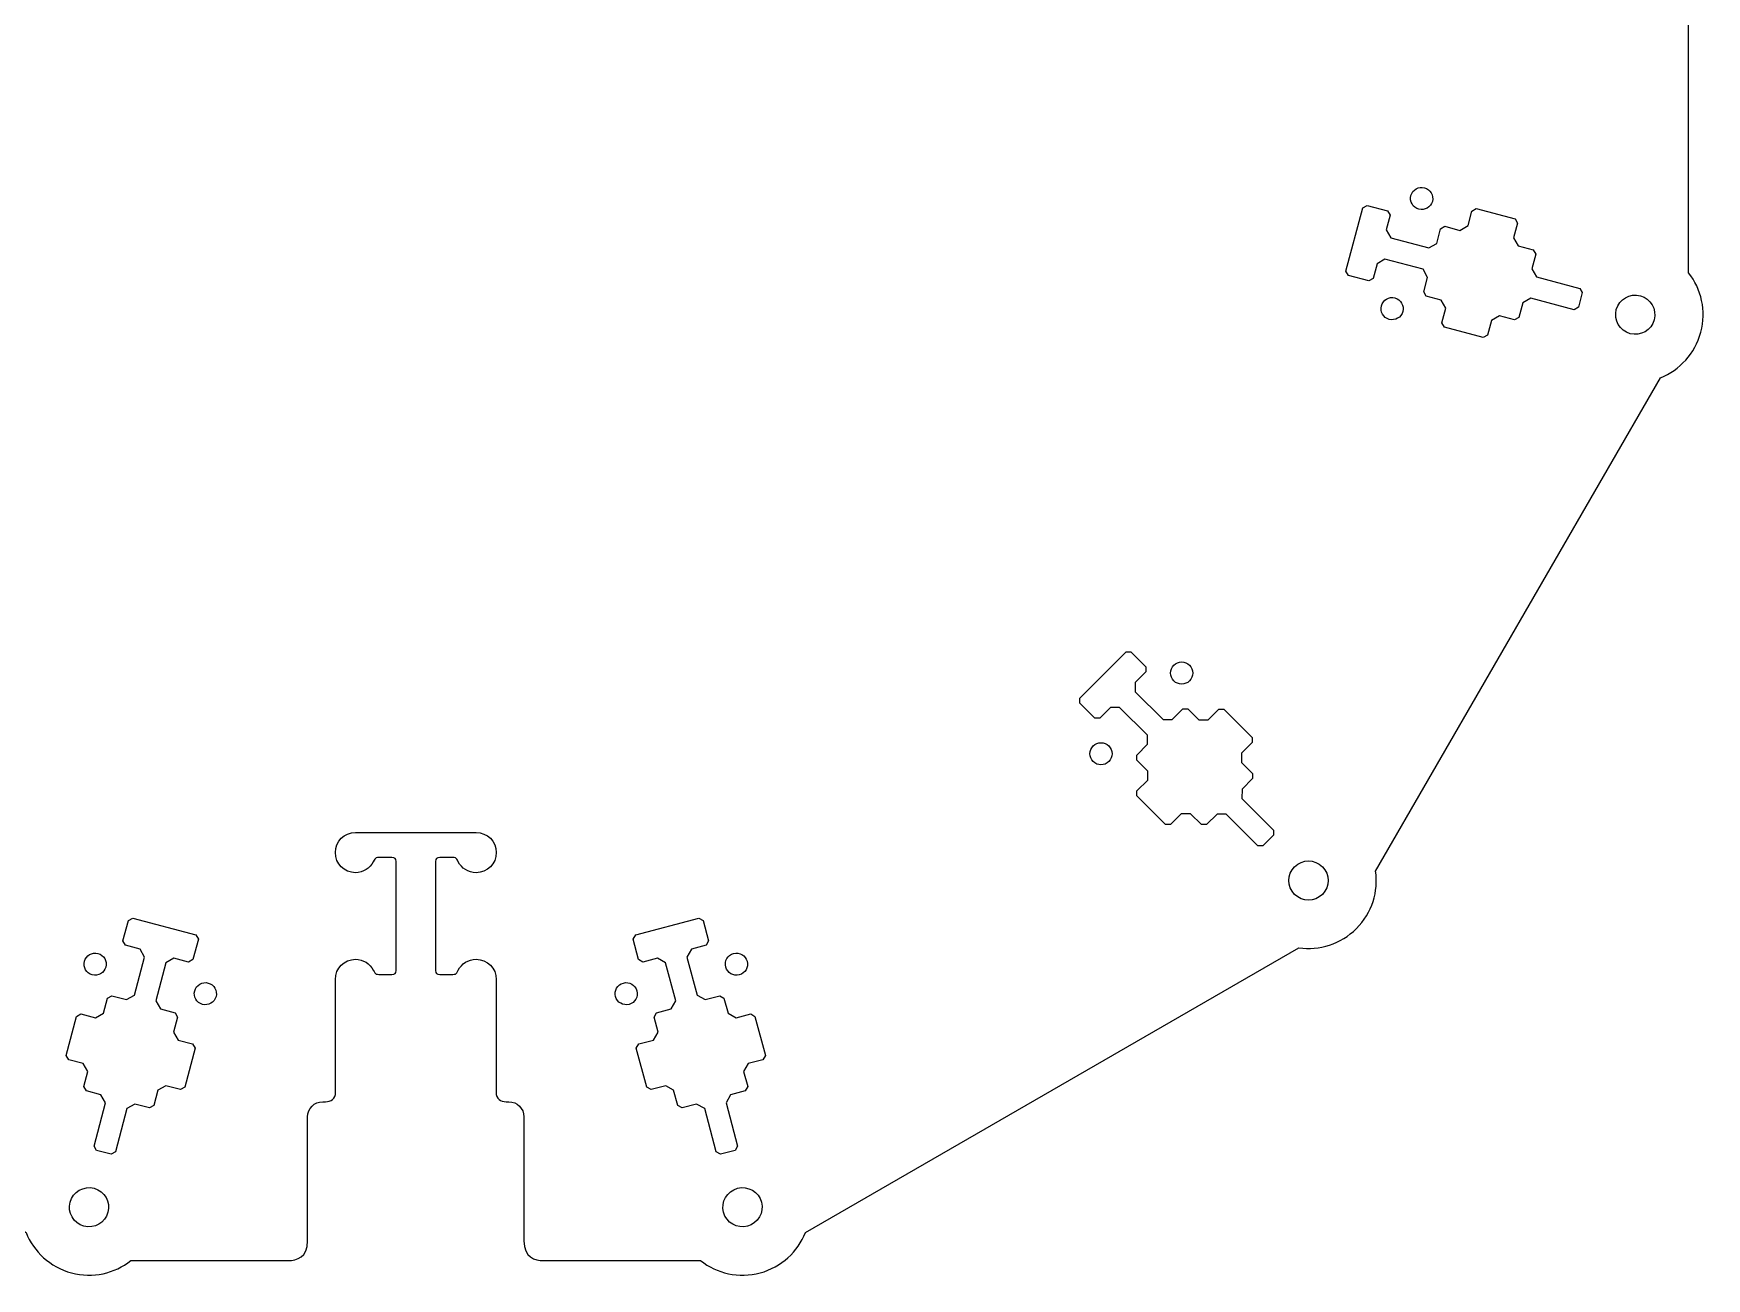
# Model space of a CAD drawing. Header units: inches. Extents: x -23.3 to 23.3, y -10.1 to 10.1.
# Drawn here: x -10.78 to 2.32, y -10.1 to -0.36 of the extents above; entities that cross this region are included whole.
import ezdxf

# ---------------------------------------------------------------- set-up
doc = ezdxf.new("R2010")
doc.units = ezdxf.units.IN
doc.header["$MEASUREMENT"] = 0
doc.layers.add('Layer 1', color=7, linetype='Continuous')

msp = doc.modelspace()

# ---------------------------------------------------------------- linework, layer by layer
at = {"layer": 'Layer 1', "color": 250}
for points, knots in [([(-5.558, -9.963), (-5.558, -9.963), (-6.787, -9.963), (-6.787, -9.963), (-6.787, -9.963), (-6.857, -9.962), (-6.94, -9.939), (-6.941, -9.809), (-6.941, -9.809), (-6.941, -9.809), (-6.941, -8.837), (-6.941, -8.837), (-6.941, -8.837), (-6.941, -8.772), (-6.994, -8.719), (-7.059, -8.719), (-7.059, -8.719), (-7.059, -8.719), (-7.081, -8.719), (-7.081, -8.719), (-7.081, -8.719), (-7.122, -8.719), (-7.159, -8.698), (-7.159, -8.645), (-7.159, -8.645), (-7.159, -8.645), (-7.157, -7.762), (-7.157, -7.762), (-7.157, -7.762), (-7.157, -7.675), (-7.228, -7.604), (-7.315, -7.604), (-7.315, -7.604), (-7.376, -7.604), (-7.429, -7.639), (-7.455, -7.689), (-7.455, -7.689), (-7.473, -7.725), (-7.472, -7.723), (-7.532, -7.723), (-7.532, -7.723), (-7.532, -7.723), (-7.6, -7.723), (-7.6, -7.723), (-7.6, -7.723), (-7.623, -7.723), (-7.632, -7.715), (-7.632, -7.692), (-7.632, -7.692), (-7.632, -7.692), (-7.632, -7.398), (-7.632, -7.398), (-7.632, -7.398), (-7.632, -7.398), (-7.632, -6.838), (-7.632, -6.838), (-7.632, -6.838), (-7.632, -6.815), (-7.623, -6.807), (-7.6, -6.807), (-7.6, -6.807), (-7.6, -6.807), (-7.532, -6.807), (-7.532, -6.807), (-7.532, -6.807), (-7.472, -6.807), (-7.473, -6.805), (-7.455, -6.841), (-7.455, -6.841), (-7.429, -6.891), (-7.376, -6.926), (-7.315, -6.926), (-7.315, -6.926), (-7.228, -6.926), (-7.157, -6.855), (-7.157, -6.768), (-7.157, -6.768), (-7.157, -6.681), (-7.228, -6.611), (-7.315, -6.611), (-7.315, -6.611), (-7.315, -6.611), (-7.787, -6.611), (-7.787, -6.611), (-7.787, -6.611), (-7.787, -6.611), (-8.26, -6.611), (-8.26, -6.611), (-8.26, -6.611), (-8.347, -6.611), (-8.417, -6.681), (-8.417, -6.768), (-8.417, -6.768), (-8.417, -6.855), (-8.347, -6.926), (-8.26, -6.926), (-8.26, -6.926), (-8.199, -6.926), (-8.146, -6.891), (-8.12, -6.841), (-8.12, -6.841), (-8.101, -6.805), (-8.102, -6.807), (-8.043, -6.807), (-8.043, -6.807), (-8.043, -6.807), (-7.975, -6.807), (-7.975, -6.807), (-7.975, -6.807), (-7.952, -6.807), (-7.942, -6.815), (-7.942, -6.838), (-7.942, -6.838), (-7.942, -6.838), (-7.942, -7.398), (-7.942, -7.398), (-7.942, -7.398), (-7.942, -7.398), (-7.942, -7.692), (-7.942, -7.692), (-7.942, -7.692), (-7.942, -7.715), (-7.952, -7.723), (-7.975, -7.723), (-7.975, -7.723), (-7.975, -7.723), (-8.043, -7.723), (-8.043, -7.723), (-8.043, -7.723), (-8.102, -7.723), (-8.101, -7.725), (-8.12, -7.689), (-8.12, -7.689), (-8.146, -7.639), (-8.199, -7.604), (-8.26, -7.604), (-8.26, -7.604), (-8.347, -7.604), (-8.417, -7.675), (-8.417, -7.762), (-8.417, -7.762), (-8.417, -7.762), (-8.415, -8.645), (-8.415, -8.645), (-8.415, -8.645), (-8.415, -8.698), (-8.453, -8.719), (-8.494, -8.719), (-8.494, -8.719), (-8.494, -8.719), (-8.516, -8.719), (-8.516, -8.719), (-8.516, -8.719), (-8.581, -8.719), (-8.634, -8.772), (-8.634, -8.837), (-8.634, -8.837), (-8.634, -8.837), (-8.634, -9.809), (-8.634, -9.809), (-8.634, -9.809), (-8.635, -9.938), (-8.718, -9.962), (-8.788, -9.963), (-8.788, -9.963), (-8.788, -9.963), (-10.017, -9.963), (-10.017, -9.963), (-10.017, -9.963), (-10.144, -10.063), (-10.315, -10.104), (-10.483, -10.059), (-10.483, -10.059), (-10.65, -10.014), (-10.778, -9.893), (-10.838, -9.743), (-10.838, -9.743), (-10.838, -9.743), (-14.7, -7.514), (-14.7, -7.514), (-14.7, -7.514), (-14.86, -7.536), (-15.028, -7.486), (-15.151, -7.363), (-15.151, -7.363), (-15.274, -7.241), (-15.324, -7.072), (-15.301, -6.913), (-15.301, -6.913), (-15.301, -6.913), (-17.531, -3.051), (-17.531, -3.051), (-17.531, -3.051), (-17.68, -2.99), (-17.801, -2.863), (-17.846, -2.695), (-17.846, -2.695), (-17.891, -2.527), (-17.85, -2.357), (-17.751, -2.23), (-17.751, -2.23), (-17.751, -2.23), (-17.751, 2.23), (-17.751, 2.23), (-17.751, 2.23), (-17.85, 2.357), (-17.891, 2.527), (-17.846, 2.695), (-17.846, 2.695), (-17.801, 2.863), (-17.68, 2.99), (-17.531, 3.051), (-17.531, 3.051), (-17.531, 3.051), (-15.301, 6.913), (-15.301, 6.913), (-15.301, 6.913), (-15.324, 7.072), (-15.274, 7.241), (-15.151, 7.363), (-15.151, 7.363), (-15.028, 7.486), (-14.86, 7.536), (-14.7, 7.514), (-14.7, 7.514), (-14.7, 7.514), (-10.838, 9.743), (-10.838, 9.743), (-10.838, 9.743), (-10.778, 9.893), (-10.65, 10.014), (-10.483, 10.059), (-10.483, 10.059), (-10.315, 10.104), (-10.144, 10.063), (-10.017, 9.963), (-10.017, 9.963), (-10.017, 9.963), (-5.558, 9.963), (-5.558, 9.963), (-5.558, 9.963), (-5.431, 10.063), (-5.26, 10.104), (-5.092, 10.059), (-5.092, 10.059), (-4.924, 10.014), (-4.797, 9.893), (-4.737, 9.744), (-4.737, 9.744), (-4.737, 9.744), (-0.875, 7.514), (-0.875, 7.514), (-0.875, 7.514), (-0.715, 7.536), (-0.547, 7.486), (-0.424, 7.363), (-0.424, 7.363), (-0.301, 7.241), (-0.251, 7.073), (-0.274, 6.913), (-0.274, 6.913), (-0.274, 6.913), (1.956, 3.051), (1.956, 3.051), (1.956, 3.051), (2.106, 2.99), (2.226, 2.863), (2.271, 2.695), (2.271, 2.695), (2.316, 2.527), (2.276, 2.357), (2.176, 2.23), (2.176, 2.23), (2.176, 2.23), (2.176, -2.23), (2.176, -2.23), (2.176, -2.23), (2.276, -2.357), (2.316, -2.527), (2.271, -2.695), (2.271, -2.695), (2.226, -2.863), (2.106, -2.99), (1.956, -3.051), (1.956, -3.051), (1.956, -3.051), (-0.274, -6.913), (-0.274, -6.913), (-0.274, -6.913), (-0.251, -7.072), (-0.301, -7.24), (-0.424, -7.363), (-0.424, -7.363), (-0.547, -7.486), (-0.715, -7.536), (-0.875, -7.514), (-0.875, -7.514), (-0.875, -7.514), (-4.737, -9.743), (-4.737, -9.743), (-4.737, -9.743), (-4.797, -9.893), (-4.924, -10.014), (-5.092, -10.059), (-5.092, -10.059), (-5.26, -10.104), (-5.431, -10.063), (-5.558, -9.963)], [0, 0, 0, 0, 0.012821, 0.012821, 0.012821, 0.012821, 0.025641, 0.025641, 0.025641, 0.025641, 0.038462, 0.038462, 0.038462, 0.038462, 0.051282, 0.051282, 0.051282, 0.051282, 0.064103, 0.064103, 0.064103, 0.064103, 0.076923, 0.076923, 0.076923, 0.076923, 0.089744, 0.089744, 0.089744, 0.089744, 0.102564, 0.102564, 0.102564, 0.102564, 0.115385, 0.115385, 0.115385, 0.115385, 0.128205, 0.128205, 0.128205, 0.128205, 0.141026, 0.141026, 0.141026, 0.141026, 0.153846, 0.153846, 0.153846, 0.153846, 0.166667, 0.166667, 0.166667, 0.166667, 0.179487, 0.179487, 0.179487, 0.179487, 0.192308, 0.192308, 0.192308, 0.192308, 0.205128, 0.205128, 0.205128, 0.205128, 0.217949, 0.217949, 0.217949, 0.217949, 0.230769, 0.230769, 0.230769, 0.230769, 0.24359, 0.24359, 0.24359, 0.24359, 0.25641, 0.25641, 0.25641, 0.25641, 0.269231, 0.269231, 0.269231, 0.269231, 0.282051, 0.282051, 0.282051, 0.282051, 0.294872, 0.294872, 0.294872, 0.294872, 0.307692, 0.307692, 0.307692, 0.307692, 0.320513, 0.320513, 0.320513, 0.320513, 0.333333, 0.333333, 0.333333, 0.333333, 0.346154, 0.346154, 0.346154, 0.346154, 0.358974, 0.358974, 0.358974, 0.358974, 0.371795, 0.371795, 0.371795, 0.371795, 0.384615, 0.384615, 0.384615, 0.384615, 0.397436, 0.397436, 0.397436, 0.397436, 0.410256, 0.410256, 0.410256, 0.410256, 0.423077, 0.423077, 0.423077, 0.423077, 0.435897, 0.435897, 0.435897, 0.435897, 0.448718, 0.448718, 0.448718, 0.448718, 0.461538, 0.461538, 0.461538, 0.461538, 0.474359, 0.474359, 0.474359, 0.474359, 0.487179, 0.487179, 0.487179, 0.487179, 0.5, 0.5, 0.5, 0.5, 0.512821, 0.512821, 0.512821, 0.512821, 0.525641, 0.525641, 0.525641, 0.525641, 0.538462, 0.538462, 0.538462, 0.538462, 0.551282, 0.551282, 0.551282, 0.551282, 0.564103, 0.564103, 0.564103, 0.564103, 0.576923, 0.576923, 0.576923, 0.576923, 0.589744, 0.589744, 0.589744, 0.589744, 0.602564, 0.602564, 0.602564, 0.602564, 0.615385, 0.615385, 0.615385, 0.615385, 0.628205, 0.628205, 0.628205, 0.628205, 0.641026, 0.641026, 0.641026, 0.641026, 0.653846, 0.653846, 0.653846, 0.653846, 0.666667, 0.666667, 0.666667, 0.666667, 0.679487, 0.679487, 0.679487, 0.679487, 0.692308, 0.692308, 0.692308, 0.692308, 0.705128, 0.705128, 0.705128, 0.705128, 0.717949, 0.717949, 0.717949, 0.717949, 0.730769, 0.730769, 0.730769, 0.730769, 0.74359, 0.74359, 0.74359, 0.74359, 0.75641, 0.75641, 0.75641, 0.75641, 0.769231, 0.769231, 0.769231, 0.769231, 0.782051, 0.782051, 0.782051, 0.782051, 0.794872, 0.794872, 0.794872, 0.794872, 0.807692, 0.807692, 0.807692, 0.807692, 0.820513, 0.820513, 0.820513, 0.820513, 0.833333, 0.833333, 0.833333, 0.833333, 0.846154, 0.846154, 0.846154, 0.846154, 0.858974, 0.858974, 0.858974, 0.858974, 0.871795, 0.871795, 0.871795, 0.871795, 0.884615, 0.884615, 0.884615, 0.884615, 0.897436, 0.897436, 0.897436, 0.897436, 0.910256, 0.910256, 0.910256, 0.910256, 0.923077, 0.923077, 0.923077, 0.923077, 0.935897, 0.935897, 0.935897, 0.935897, 0.948718, 0.948718, 0.948718, 0.948718, 0.961538, 0.961538, 0.961538, 0.961538, 0.974359, 0.974359, 0.974359, 0.974359, 1, 1, 1, 1]), ([(0.002, -1.625), (-0.01, -1.671), (0.017, -1.719), (0.064, -1.731), (0.064, -1.731), (0.11, -1.743), (0.157, -1.716), (0.17, -1.67), (0.17, -1.67), (0.182, -1.623), (0.155, -1.576), (0.108, -1.564), (0.108, -1.564), (0.062, -1.551), (0.015, -1.579), (0.002, -1.625)], [0, 0, 0, 0, 0.2, 0.2, 0.2, 0.2, 0.4, 0.4, 0.4, 0.4, 0.6, 0.6, 0.6, 0.6, 1, 1, 1, 1]), ([(-0.506, -2.216), (-0.506, -2.216), (-0.487, -2.25), (-0.487, -2.25), (-0.487, -2.25), (-0.487, -2.25), (-0.327, -2.292), (-0.327, -2.292), (-0.327, -2.292), (-0.327, -2.292), (-0.294, -2.273), (-0.294, -2.273), (-0.294, -2.273), (-0.294, -2.273), (-0.263, -2.159), (-0.263, -2.159), (-0.263, -2.159), (-0.263, -2.159), (-0.201, -2.123), (-0.201, -2.123), (-0.201, -2.123), (-0.201, -2.123), (0.097, -2.202), (0.097, -2.202), (0.097, -2.202), (0.097, -2.202), (0.133, -2.265), (0.133, -2.265), (0.133, -2.265), (0.133, -2.265), (0.102, -2.379), (0.102, -2.379), (0.102, -2.379), (0.102, -2.379), (0.121, -2.413), (0.121, -2.413), (0.121, -2.413), (0.121, -2.413), (0.24, -2.444), (0.24, -2.444), (0.24, -2.444), (0.24, -2.444), (0.276, -2.507), (0.276, -2.507), (0.276, -2.507), (0.276, -2.507), (0.245, -2.621), (0.245, -2.621), (0.245, -2.621), (0.245, -2.621), (0.264, -2.655), (0.264, -2.655), (0.264, -2.655), (0.264, -2.655), (0.569, -2.736), (0.569, -2.736), (0.569, -2.736), (0.569, -2.736), (0.602, -2.717), (0.602, -2.717), (0.602, -2.717), (0.602, -2.717), (0.633, -2.603), (0.633, -2.603), (0.633, -2.603), (0.633, -2.603), (0.695, -2.566), (0.695, -2.566), (0.695, -2.566), (0.695, -2.566), (0.814, -2.598), (0.814, -2.598), (0.814, -2.598), (0.814, -2.598), (0.847, -2.579), (0.847, -2.579), (0.847, -2.579), (0.847, -2.579), (0.878, -2.464), (0.878, -2.464), (0.878, -2.464), (0.878, -2.464), (0.94, -2.428), (0.94, -2.428), (0.94, -2.428), (0.94, -2.428), (1.279, -2.519), (1.279, -2.519), (1.279, -2.519), (1.279, -2.519), (1.313, -2.499), (1.313, -2.499), (1.313, -2.499), (1.313, -2.499), (1.343, -2.385), (1.343, -2.385), (1.343, -2.385), (1.343, -2.385), (1.324, -2.352), (1.324, -2.352), (1.324, -2.352), (1.324, -2.352), (0.985, -2.261), (0.985, -2.261), (0.985, -2.261), (0.985, -2.261), (0.949, -2.198), (0.949, -2.198), (0.949, -2.198), (0.949, -2.198), (0.98, -2.084), (0.98, -2.084), (0.98, -2.084), (0.98, -2.084), (0.96, -2.05), (0.96, -2.05), (0.96, -2.05), (0.96, -2.05), (0.842, -2.019), (0.842, -2.019), (0.842, -2.019), (0.842, -2.019), (0.806, -1.956), (0.806, -1.956), (0.806, -1.956), (0.806, -1.956), (0.837, -1.842), (0.837, -1.842), (0.837, -1.842), (0.837, -1.842), (0.817, -1.808), (0.817, -1.808), (0.817, -1.808), (0.817, -1.808), (0.513, -1.727), (0.513, -1.727), (0.513, -1.727), (0.513, -1.727), (0.479, -1.746), (0.479, -1.746), (0.479, -1.746), (0.479, -1.746), (0.449, -1.86), (0.449, -1.86), (0.449, -1.86), (0.449, -1.86), (0.386, -1.897), (0.386, -1.897), (0.386, -1.897), (0.386, -1.897), (0.268, -1.865), (0.268, -1.865), (0.268, -1.865), (0.268, -1.865), (0.234, -1.884), (0.234, -1.884), (0.234, -1.884), (0.234, -1.884), (0.204, -1.999), (0.204, -1.999), (0.204, -1.999), (0.204, -1.999), (0.142, -2.035), (0.142, -2.035), (0.142, -2.035), (0.142, -2.035), (-0.156, -1.955), (-0.156, -1.955), (-0.156, -1.955), (-0.156, -1.955), (-0.192, -1.893), (-0.192, -1.893), (-0.192, -1.893), (-0.192, -1.893), (-0.161, -1.779), (-0.161, -1.779), (-0.161, -1.779), (-0.161, -1.779), (-0.181, -1.745), (-0.181, -1.745), (-0.181, -1.745), (-0.181, -1.745), (-0.34, -1.702), (-0.34, -1.702), (-0.34, -1.702), (-0.34, -1.702), (-0.374, -1.721), (-0.374, -1.721), (-0.374, -1.721), (-0.374, -1.721), (-0.506, -2.216), (-0.506, -2.216)], [0, 0, 0, 0, 0.020408, 0.020408, 0.020408, 0.020408, 0.040816, 0.040816, 0.040816, 0.040816, 0.061224, 0.061224, 0.061224, 0.061224, 0.081633, 0.081633, 0.081633, 0.081633, 0.102041, 0.102041, 0.102041, 0.102041, 0.122449, 0.122449, 0.122449, 0.122449, 0.142857, 0.142857, 0.142857, 0.142857, 0.163265, 0.163265, 0.163265, 0.163265, 0.183673, 0.183673, 0.183673, 0.183673, 0.204082, 0.204082, 0.204082, 0.204082, 0.22449, 0.22449, 0.22449, 0.22449, 0.244898, 0.244898, 0.244898, 0.244898, 0.265306, 0.265306, 0.265306, 0.265306, 0.285714, 0.285714, 0.285714, 0.285714, 0.306122, 0.306122, 0.306122, 0.306122, 0.326531, 0.326531, 0.326531, 0.326531, 0.346939, 0.346939, 0.346939, 0.346939, 0.367347, 0.367347, 0.367347, 0.367347, 0.387755, 0.387755, 0.387755, 0.387755, 0.408163, 0.408163, 0.408163, 0.408163, 0.428571, 0.428571, 0.428571, 0.428571, 0.44898, 0.44898, 0.44898, 0.44898, 0.469388, 0.469388, 0.469388, 0.469388, 0.489796, 0.489796, 0.489796, 0.489796, 0.510204, 0.510204, 0.510204, 0.510204, 0.530612, 0.530612, 0.530612, 0.530612, 0.55102, 0.55102, 0.55102, 0.55102, 0.571429, 0.571429, 0.571429, 0.571429, 0.591837, 0.591837, 0.591837, 0.591837, 0.612245, 0.612245, 0.612245, 0.612245, 0.632653, 0.632653, 0.632653, 0.632653, 0.653061, 0.653061, 0.653061, 0.653061, 0.673469, 0.673469, 0.673469, 0.673469, 0.693878, 0.693878, 0.693878, 0.693878, 0.714286, 0.714286, 0.714286, 0.714286, 0.734694, 0.734694, 0.734694, 0.734694, 0.755102, 0.755102, 0.755102, 0.755102, 0.77551, 0.77551, 0.77551, 0.77551, 0.795918, 0.795918, 0.795918, 0.795918, 0.816327, 0.816327, 0.816327, 0.816327, 0.836735, 0.836735, 0.836735, 0.836735, 0.857143, 0.857143, 0.857143, 0.857143, 0.877551, 0.877551, 0.877551, 0.877551, 0.897959, 0.897959, 0.897959, 0.897959, 0.918367, 0.918367, 0.918367, 0.918367, 0.938776, 0.938776, 0.938776, 0.938776, 0.959184, 0.959184, 0.959184, 0.959184, 1, 1, 1, 1]), ([(-0.229, -2.488), (-0.241, -2.534), (-0.214, -2.581), (-0.168, -2.594), (-0.168, -2.594), (-0.121, -2.606), (-0.074, -2.579), (-0.061, -2.533), (-0.061, -2.533), (-0.049, -2.486), (-0.077, -2.439), (-0.123, -2.426), (-0.123, -2.426), (-0.169, -2.414), (-0.216, -2.441), (-0.229, -2.488)], [0, 0, 0, 0, 0.2, 0.2, 0.2, 0.2, 0.4, 0.4, 0.4, 0.4, 0.6, 0.6, 0.6, 0.6, 1, 1, 1, 1]), ([(1.61, -2.518), (1.588, -2.6), (1.636, -2.684), (1.718, -2.706), (1.718, -2.706), (1.8, -2.728), (1.884, -2.679), (1.906, -2.597), (1.906, -2.597), (1.928, -2.515), (1.879, -2.431), (1.798, -2.409), (1.798, -2.409), (1.716, -2.387), (1.631, -2.436), (1.61, -2.518)], [0, 0, 0, 0, 0.2, 0.2, 0.2, 0.2, 0.4, 0.4, 0.4, 0.4, 0.6, 0.6, 0.6, 0.6, 1, 1, 1, 1]), ([(-2.59, -5.559), (-2.59, -5.559), (-2.59, -5.598), (-2.59, -5.598), (-2.59, -5.598), (-2.59, -5.598), (-2.473, -5.715), (-2.473, -5.715), (-2.473, -5.715), (-2.473, -5.715), (-2.434, -5.715), (-2.434, -5.715), (-2.434, -5.715), (-2.434, -5.715), (-2.35, -5.632), (-2.35, -5.632), (-2.35, -5.632), (-2.35, -5.632), (-2.278, -5.632), (-2.278, -5.632), (-2.278, -5.632), (-2.278, -5.632), (-2.061, -5.849), (-2.061, -5.849), (-2.061, -5.849), (-2.061, -5.849), (-2.061, -5.921), (-2.061, -5.921), (-2.061, -5.921), (-2.061, -5.921), (-2.144, -6.005), (-2.144, -6.005), (-2.144, -6.005), (-2.144, -6.005), (-2.144, -6.044), (-2.144, -6.044), (-2.144, -6.044), (-2.144, -6.044), (-2.058, -6.13), (-2.058, -6.13), (-2.058, -6.13), (-2.058, -6.13), (-2.058, -6.202), (-2.058, -6.202), (-2.058, -6.202), (-2.058, -6.202), (-2.142, -6.286), (-2.142, -6.286), (-2.142, -6.286), (-2.142, -6.286), (-2.142, -6.325), (-2.142, -6.325), (-2.142, -6.325), (-2.142, -6.325), (-1.919, -6.548), (-1.919, -6.548), (-1.919, -6.548), (-1.919, -6.548), (-1.88, -6.548), (-1.88, -6.548), (-1.88, -6.548), (-1.88, -6.548), (-1.796, -6.464), (-1.796, -6.464), (-1.796, -6.464), (-1.796, -6.464), (-1.724, -6.464), (-1.724, -6.464), (-1.724, -6.464), (-1.724, -6.464), (-1.638, -6.55), (-1.638, -6.55), (-1.638, -6.55), (-1.638, -6.55), (-1.599, -6.55), (-1.599, -6.55), (-1.599, -6.55), (-1.599, -6.55), (-1.515, -6.467), (-1.515, -6.467), (-1.515, -6.467), (-1.515, -6.467), (-1.443, -6.467), (-1.443, -6.467), (-1.443, -6.467), (-1.443, -6.467), (-1.195, -6.715), (-1.195, -6.715), (-1.195, -6.715), (-1.195, -6.715), (-1.156, -6.715), (-1.156, -6.715), (-1.156, -6.715), (-1.156, -6.715), (-1.073, -6.631), (-1.073, -6.631), (-1.073, -6.631), (-1.073, -6.631), (-1.073, -6.592), (-1.073, -6.592), (-1.073, -6.592), (-1.073, -6.592), (-1.321, -6.344), (-1.321, -6.344), (-1.321, -6.344), (-1.321, -6.344), (-1.32, -6.272), (-1.32, -6.272), (-1.32, -6.272), (-1.32, -6.272), (-1.237, -6.189), (-1.237, -6.189), (-1.237, -6.189), (-1.237, -6.189), (-1.237, -6.15), (-1.237, -6.15), (-1.237, -6.15), (-1.237, -6.15), (-1.323, -6.063), (-1.323, -6.063), (-1.323, -6.063), (-1.323, -6.063), (-1.323, -5.991), (-1.323, -5.991), (-1.323, -5.991), (-1.323, -5.991), (-1.24, -5.907), (-1.24, -5.907), (-1.24, -5.907), (-1.24, -5.907), (-1.24, -5.868), (-1.24, -5.868), (-1.24, -5.868), (-1.24, -5.868), (-1.462, -5.646), (-1.462, -5.646), (-1.462, -5.646), (-1.462, -5.646), (-1.501, -5.646), (-1.501, -5.646), (-1.501, -5.646), (-1.501, -5.646), (-1.585, -5.729), (-1.585, -5.729), (-1.585, -5.729), (-1.585, -5.729), (-1.657, -5.729), (-1.657, -5.729), (-1.657, -5.729), (-1.657, -5.729), (-1.744, -5.643), (-1.744, -5.643), (-1.744, -5.643), (-1.744, -5.643), (-1.783, -5.643), (-1.783, -5.643), (-1.783, -5.643), (-1.783, -5.643), (-1.866, -5.726), (-1.866, -5.726), (-1.866, -5.726), (-1.866, -5.726), (-1.938, -5.727), (-1.938, -5.727), (-1.938, -5.727), (-1.938, -5.727), (-2.156, -5.509), (-2.156, -5.509), (-2.156, -5.509), (-2.156, -5.509), (-2.156, -5.437), (-2.156, -5.437), (-2.156, -5.437), (-2.156, -5.437), (-2.072, -5.353), (-2.072, -5.353), (-2.072, -5.353), (-2.072, -5.353), (-2.072, -5.314), (-2.072, -5.314), (-2.072, -5.314), (-2.072, -5.314), (-2.189, -5.197), (-2.189, -5.197), (-2.189, -5.197), (-2.189, -5.197), (-2.228, -5.197), (-2.228, -5.197), (-2.228, -5.197), (-2.228, -5.197), (-2.59, -5.559), (-2.59, -5.559)], [0, 0, 0, 0, 0.020408, 0.020408, 0.020408, 0.020408, 0.040816, 0.040816, 0.040816, 0.040816, 0.061224, 0.061224, 0.061224, 0.061224, 0.081633, 0.081633, 0.081633, 0.081633, 0.102041, 0.102041, 0.102041, 0.102041, 0.122449, 0.122449, 0.122449, 0.122449, 0.142857, 0.142857, 0.142857, 0.142857, 0.163265, 0.163265, 0.163265, 0.163265, 0.183673, 0.183673, 0.183673, 0.183673, 0.204082, 0.204082, 0.204082, 0.204082, 0.22449, 0.22449, 0.22449, 0.22449, 0.244898, 0.244898, 0.244898, 0.244898, 0.265306, 0.265306, 0.265306, 0.265306, 0.285714, 0.285714, 0.285714, 0.285714, 0.306122, 0.306122, 0.306122, 0.306122, 0.326531, 0.326531, 0.326531, 0.326531, 0.346939, 0.346939, 0.346939, 0.346939, 0.367347, 0.367347, 0.367347, 0.367347, 0.387755, 0.387755, 0.387755, 0.387755, 0.408163, 0.408163, 0.408163, 0.408163, 0.428571, 0.428571, 0.428571, 0.428571, 0.44898, 0.44898, 0.44898, 0.44898, 0.469388, 0.469388, 0.469388, 0.469388, 0.489796, 0.489796, 0.489796, 0.489796, 0.510204, 0.510204, 0.510204, 0.510204, 0.530612, 0.530612, 0.530612, 0.530612, 0.55102, 0.55102, 0.55102, 0.55102, 0.571429, 0.571429, 0.571429, 0.571429, 0.591837, 0.591837, 0.591837, 0.591837, 0.612245, 0.612245, 0.612245, 0.612245, 0.632653, 0.632653, 0.632653, 0.632653, 0.653061, 0.653061, 0.653061, 0.653061, 0.673469, 0.673469, 0.673469, 0.673469, 0.693878, 0.693878, 0.693878, 0.693878, 0.714286, 0.714286, 0.714286, 0.714286, 0.734694, 0.734694, 0.734694, 0.734694, 0.755102, 0.755102, 0.755102, 0.755102, 0.77551, 0.77551, 0.77551, 0.77551, 0.795918, 0.795918, 0.795918, 0.795918, 0.816327, 0.816327, 0.816327, 0.816327, 0.836735, 0.836735, 0.836735, 0.836735, 0.857143, 0.857143, 0.857143, 0.857143, 0.877551, 0.877551, 0.877551, 0.877551, 0.897959, 0.897959, 0.897959, 0.897959, 0.918367, 0.918367, 0.918367, 0.918367, 0.938776, 0.938776, 0.938776, 0.938776, 0.959184, 0.959184, 0.959184, 0.959184, 1, 1, 1, 1]), ([(-1.854, -5.302), (-1.887, -5.336), (-1.887, -5.391), (-1.854, -5.425), (-1.854, -5.425), (-1.82, -5.458), (-1.765, -5.458), (-1.731, -5.425), (-1.731, -5.425), (-1.697, -5.391), (-1.697, -5.336), (-1.731, -5.302), (-1.731, -5.302), (-1.765, -5.268), (-1.82, -5.268), (-1.854, -5.302)], [0, 0, 0, 0, 0.2, 0.2, 0.2, 0.2, 0.4, 0.4, 0.4, 0.4, 0.6, 0.6, 0.6, 0.6, 1, 1, 1, 1]), ([(-2.485, -5.934), (-2.519, -5.967), (-2.519, -6.022), (-2.485, -6.056), (-2.485, -6.056), (-2.451, -6.09), (-2.397, -6.09), (-2.363, -6.056), (-2.363, -6.056), (-2.329, -6.022), (-2.329, -5.967), (-2.363, -5.934), (-2.363, -5.934), (-2.397, -5.9), (-2.451, -5.9), (-2.485, -5.934)], [0, 0, 0, 0, 0.2, 0.2, 0.2, 0.2, 0.4, 0.4, 0.4, 0.4, 0.6, 0.6, 0.6, 0.6, 1, 1, 1, 1]), ([(-0.908, -6.879), (-0.968, -6.939), (-0.968, -7.036), (-0.908, -7.096), (-0.908, -7.096), (-0.848, -7.156), (-0.751, -7.156), (-0.691, -7.096), (-0.691, -7.096), (-0.631, -7.036), (-0.631, -6.939), (-0.691, -6.879), (-0.691, -6.879), (-0.751, -6.819), (-0.848, -6.819), (-0.908, -6.879)], [0, 0, 0, 0, 0.2, 0.2, 0.2, 0.2, 0.4, 0.4, 0.4, 0.4, 0.6, 0.6, 0.6, 0.6, 1, 1, 1, 1]), ([(-10.003, -7.281), (-10.003, -7.281), (-10.037, -7.3), (-10.037, -7.3), (-10.037, -7.3), (-10.037, -7.3), (-10.08, -7.46), (-10.08, -7.46), (-10.08, -7.46), (-10.08, -7.46), (-10.06, -7.494), (-10.06, -7.494), (-10.06, -7.494), (-10.06, -7.494), (-9.946, -7.524), (-9.946, -7.524), (-9.946, -7.524), (-9.946, -7.524), (-9.91, -7.587), (-9.91, -7.587), (-9.91, -7.587), (-9.91, -7.587), (-9.99, -7.884), (-9.99, -7.884), (-9.99, -7.884), (-9.99, -7.884), (-10.052, -7.92), (-10.052, -7.92), (-10.052, -7.92), (-10.052, -7.92), (-10.166, -7.889), (-10.166, -7.889), (-10.166, -7.889), (-10.166, -7.889), (-10.2, -7.909), (-10.2, -7.909), (-10.2, -7.909), (-10.2, -7.909), (-10.232, -8.027), (-10.232, -8.027), (-10.232, -8.027), (-10.232, -8.027), (-10.294, -8.063), (-10.294, -8.063), (-10.294, -8.063), (-10.294, -8.063), (-10.408, -8.032), (-10.408, -8.032), (-10.408, -8.032), (-10.408, -8.032), (-10.442, -8.052), (-10.442, -8.052), (-10.442, -8.052), (-10.442, -8.052), (-10.524, -8.356), (-10.524, -8.356), (-10.524, -8.356), (-10.524, -8.356), (-10.504, -8.39), (-10.504, -8.39), (-10.504, -8.39), (-10.504, -8.39), (-10.39, -8.42), (-10.39, -8.42), (-10.39, -8.42), (-10.39, -8.42), (-10.354, -8.483), (-10.354, -8.483), (-10.354, -8.483), (-10.354, -8.483), (-10.385, -8.601), (-10.385, -8.601), (-10.385, -8.601), (-10.385, -8.601), (-10.366, -8.635), (-10.366, -8.635), (-10.366, -8.635), (-10.366, -8.635), (-10.252, -8.665), (-10.252, -8.665), (-10.252, -8.665), (-10.252, -8.665), (-10.216, -8.728), (-10.216, -8.728), (-10.216, -8.728), (-10.216, -8.728), (-10.306, -9.066), (-10.306, -9.066), (-10.306, -9.066), (-10.306, -9.066), (-10.287, -9.1), (-10.287, -9.1), (-10.287, -9.1), (-10.287, -9.1), (-10.173, -9.131), (-10.173, -9.131), (-10.173, -9.131), (-10.173, -9.131), (-10.139, -9.111), (-10.139, -9.111), (-10.139, -9.111), (-10.139, -9.111), (-10.048, -8.772), (-10.048, -8.772), (-10.048, -8.772), (-10.048, -8.772), (-9.986, -8.737), (-9.986, -8.737), (-9.986, -8.737), (-9.986, -8.737), (-9.872, -8.767), (-9.872, -8.767), (-9.872, -8.767), (-9.872, -8.767), (-9.838, -8.748), (-9.838, -8.748), (-9.838, -8.748), (-9.838, -8.748), (-9.806, -8.629), (-9.806, -8.629), (-9.806, -8.629), (-9.806, -8.629), (-9.744, -8.594), (-9.744, -8.594), (-9.744, -8.594), (-9.744, -8.594), (-9.629, -8.624), (-9.629, -8.624), (-9.629, -8.624), (-9.629, -8.624), (-9.596, -8.605), (-9.596, -8.605), (-9.596, -8.605), (-9.596, -8.605), (-9.514, -8.3), (-9.514, -8.3), (-9.514, -8.3), (-9.514, -8.3), (-9.534, -8.267), (-9.534, -8.267), (-9.534, -8.267), (-9.534, -8.267), (-9.648, -8.236), (-9.648, -8.236), (-9.648, -8.236), (-9.648, -8.236), (-9.684, -8.174), (-9.684, -8.174), (-9.684, -8.174), (-9.684, -8.174), (-9.652, -8.056), (-9.652, -8.056), (-9.652, -8.056), (-9.652, -8.056), (-9.672, -8.022), (-9.672, -8.022), (-9.672, -8.022), (-9.672, -8.022), (-9.786, -7.991), (-9.786, -7.991), (-9.786, -7.991), (-9.786, -7.991), (-9.822, -7.929), (-9.822, -7.929), (-9.822, -7.929), (-9.822, -7.929), (-9.743, -7.632), (-9.743, -7.632), (-9.743, -7.632), (-9.743, -7.632), (-9.68, -7.596), (-9.68, -7.596), (-9.68, -7.596), (-9.68, -7.596), (-9.566, -7.626), (-9.566, -7.626), (-9.566, -7.626), (-9.566, -7.626), (-9.532, -7.607), (-9.532, -7.607), (-9.532, -7.607), (-9.532, -7.607), (-9.489, -7.447), (-9.489, -7.447), (-9.489, -7.447), (-9.489, -7.447), (-9.509, -7.413), (-9.509, -7.413), (-9.509, -7.413), (-9.509, -7.413), (-10.003, -7.281), (-10.003, -7.281)], [0, 0, 0, 0, 0.020408, 0.020408, 0.020408, 0.020408, 0.040816, 0.040816, 0.040816, 0.040816, 0.061224, 0.061224, 0.061224, 0.061224, 0.081633, 0.081633, 0.081633, 0.081633, 0.102041, 0.102041, 0.102041, 0.102041, 0.122449, 0.122449, 0.122449, 0.122449, 0.142857, 0.142857, 0.142857, 0.142857, 0.163265, 0.163265, 0.163265, 0.163265, 0.183673, 0.183673, 0.183673, 0.183673, 0.204082, 0.204082, 0.204082, 0.204082, 0.22449, 0.22449, 0.22449, 0.22449, 0.244898, 0.244898, 0.244898, 0.244898, 0.265306, 0.265306, 0.265306, 0.265306, 0.285714, 0.285714, 0.285714, 0.285714, 0.306122, 0.306122, 0.306122, 0.306122, 0.326531, 0.326531, 0.326531, 0.326531, 0.346939, 0.346939, 0.346939, 0.346939, 0.367347, 0.367347, 0.367347, 0.367347, 0.387755, 0.387755, 0.387755, 0.387755, 0.408163, 0.408163, 0.408163, 0.408163, 0.428571, 0.428571, 0.428571, 0.428571, 0.44898, 0.44898, 0.44898, 0.44898, 0.469388, 0.469388, 0.469388, 0.469388, 0.489796, 0.489796, 0.489796, 0.489796, 0.510204, 0.510204, 0.510204, 0.510204, 0.530612, 0.530612, 0.530612, 0.530612, 0.55102, 0.55102, 0.55102, 0.55102, 0.571429, 0.571429, 0.571429, 0.571429, 0.591837, 0.591837, 0.591837, 0.591837, 0.612245, 0.612245, 0.612245, 0.612245, 0.632653, 0.632653, 0.632653, 0.632653, 0.653061, 0.653061, 0.653061, 0.653061, 0.673469, 0.673469, 0.673469, 0.673469, 0.693878, 0.693878, 0.693878, 0.693878, 0.714286, 0.714286, 0.714286, 0.714286, 0.734694, 0.734694, 0.734694, 0.734694, 0.755102, 0.755102, 0.755102, 0.755102, 0.77551, 0.77551, 0.77551, 0.77551, 0.795918, 0.795918, 0.795918, 0.795918, 0.816327, 0.816327, 0.816327, 0.816327, 0.836735, 0.836735, 0.836735, 0.836735, 0.857143, 0.857143, 0.857143, 0.857143, 0.877551, 0.877551, 0.877551, 0.877551, 0.897959, 0.897959, 0.897959, 0.897959, 0.918367, 0.918367, 0.918367, 0.918367, 0.938776, 0.938776, 0.938776, 0.938776, 0.959184, 0.959184, 0.959184, 0.959184, 1, 1, 1, 1]), ([(-6.066, -7.413), (-6.066, -7.413), (-6.085, -7.447), (-6.085, -7.447), (-6.085, -7.447), (-6.085, -7.447), (-6.043, -7.607), (-6.043, -7.607), (-6.043, -7.607), (-6.043, -7.607), (-6.009, -7.626), (-6.009, -7.626), (-6.009, -7.626), (-6.009, -7.626), (-5.895, -7.596), (-5.895, -7.596), (-5.895, -7.596), (-5.895, -7.596), (-5.832, -7.632), (-5.832, -7.632), (-5.832, -7.632), (-5.832, -7.632), (-5.752, -7.929), (-5.752, -7.929), (-5.752, -7.929), (-5.752, -7.929), (-5.789, -7.991), (-5.789, -7.991), (-5.789, -7.991), (-5.789, -7.991), (-5.903, -8.022), (-5.903, -8.022), (-5.903, -8.022), (-5.903, -8.022), (-5.922, -8.056), (-5.922, -8.056), (-5.922, -8.056), (-5.922, -8.056), (-5.891, -8.174), (-5.891, -8.174), (-5.891, -8.174), (-5.891, -8.174), (-5.927, -8.236), (-5.927, -8.236), (-5.927, -8.236), (-5.927, -8.236), (-6.041, -8.267), (-6.041, -8.267), (-6.041, -8.267), (-6.041, -8.267), (-6.061, -8.3), (-6.061, -8.3), (-6.061, -8.3), (-6.061, -8.3), (-5.979, -8.605), (-5.979, -8.605), (-5.979, -8.605), (-5.979, -8.605), (-5.945, -8.624), (-5.945, -8.624), (-5.945, -8.624), (-5.945, -8.624), (-5.831, -8.594), (-5.831, -8.594), (-5.831, -8.594), (-5.831, -8.594), (-5.769, -8.629), (-5.769, -8.629), (-5.769, -8.629), (-5.769, -8.629), (-5.737, -8.748), (-5.737, -8.748), (-5.737, -8.748), (-5.737, -8.748), (-5.703, -8.767), (-5.703, -8.767), (-5.703, -8.767), (-5.703, -8.767), (-5.589, -8.737), (-5.589, -8.737), (-5.589, -8.737), (-5.589, -8.737), (-5.526, -8.772), (-5.526, -8.772), (-5.526, -8.772), (-5.526, -8.772), (-5.436, -9.111), (-5.436, -9.111), (-5.436, -9.111), (-5.436, -9.111), (-5.402, -9.131), (-5.402, -9.131), (-5.402, -9.131), (-5.402, -9.131), (-5.288, -9.1), (-5.288, -9.1), (-5.288, -9.1), (-5.288, -9.1), (-5.268, -9.066), (-5.268, -9.066), (-5.268, -9.066), (-5.268, -9.066), (-5.359, -8.728), (-5.359, -8.728), (-5.359, -8.728), (-5.359, -8.728), (-5.323, -8.665), (-5.323, -8.665), (-5.323, -8.665), (-5.323, -8.665), (-5.209, -8.635), (-5.209, -8.635), (-5.209, -8.635), (-5.209, -8.635), (-5.189, -8.601), (-5.189, -8.601), (-5.189, -8.601), (-5.189, -8.601), (-5.221, -8.483), (-5.221, -8.483), (-5.221, -8.483), (-5.221, -8.483), (-5.185, -8.42), (-5.185, -8.42), (-5.185, -8.42), (-5.185, -8.42), (-5.071, -8.39), (-5.071, -8.39), (-5.071, -8.39), (-5.071, -8.39), (-5.051, -8.356), (-5.051, -8.356), (-5.051, -8.356), (-5.051, -8.356), (-5.133, -8.052), (-5.133, -8.052), (-5.133, -8.052), (-5.133, -8.052), (-5.166, -8.032), (-5.166, -8.032), (-5.166, -8.032), (-5.166, -8.032), (-5.28, -8.063), (-5.28, -8.063), (-5.28, -8.063), (-5.28, -8.063), (-5.343, -8.027), (-5.343, -8.027), (-5.343, -8.027), (-5.343, -8.027), (-5.375, -7.909), (-5.375, -7.909), (-5.375, -7.909), (-5.375, -7.909), (-5.408, -7.889), (-5.408, -7.889), (-5.408, -7.889), (-5.408, -7.889), (-5.523, -7.92), (-5.523, -7.92), (-5.523, -7.92), (-5.523, -7.92), (-5.585, -7.884), (-5.585, -7.884), (-5.585, -7.884), (-5.585, -7.884), (-5.665, -7.587), (-5.665, -7.587), (-5.665, -7.587), (-5.665, -7.587), (-5.629, -7.524), (-5.629, -7.524), (-5.629, -7.524), (-5.629, -7.524), (-5.514, -7.494), (-5.514, -7.494), (-5.514, -7.494), (-5.514, -7.494), (-5.495, -7.46), (-5.495, -7.46), (-5.495, -7.46), (-5.495, -7.46), (-5.538, -7.3), (-5.538, -7.3), (-5.538, -7.3), (-5.538, -7.3), (-5.572, -7.281), (-5.572, -7.281), (-5.572, -7.281), (-5.572, -7.281), (-6.066, -7.413), (-6.066, -7.413)], [0, 0, 0, 0, 0.020408, 0.020408, 0.020408, 0.020408, 0.040816, 0.040816, 0.040816, 0.040816, 0.061224, 0.061224, 0.061224, 0.061224, 0.081633, 0.081633, 0.081633, 0.081633, 0.102041, 0.102041, 0.102041, 0.102041, 0.122449, 0.122449, 0.122449, 0.122449, 0.142857, 0.142857, 0.142857, 0.142857, 0.163265, 0.163265, 0.163265, 0.163265, 0.183673, 0.183673, 0.183673, 0.183673, 0.204082, 0.204082, 0.204082, 0.204082, 0.22449, 0.22449, 0.22449, 0.22449, 0.244898, 0.244898, 0.244898, 0.244898, 0.265306, 0.265306, 0.265306, 0.265306, 0.285714, 0.285714, 0.285714, 0.285714, 0.306122, 0.306122, 0.306122, 0.306122, 0.326531, 0.326531, 0.326531, 0.326531, 0.346939, 0.346939, 0.346939, 0.346939, 0.367347, 0.367347, 0.367347, 0.367347, 0.387755, 0.387755, 0.387755, 0.387755, 0.408163, 0.408163, 0.408163, 0.408163, 0.428571, 0.428571, 0.428571, 0.428571, 0.44898, 0.44898, 0.44898, 0.44898, 0.469388, 0.469388, 0.469388, 0.469388, 0.489796, 0.489796, 0.489796, 0.489796, 0.510204, 0.510204, 0.510204, 0.510204, 0.530612, 0.530612, 0.530612, 0.530612, 0.55102, 0.55102, 0.55102, 0.55102, 0.571429, 0.571429, 0.571429, 0.571429, 0.591837, 0.591837, 0.591837, 0.591837, 0.612245, 0.612245, 0.612245, 0.612245, 0.632653, 0.632653, 0.632653, 0.632653, 0.653061, 0.653061, 0.653061, 0.653061, 0.673469, 0.673469, 0.673469, 0.673469, 0.693878, 0.693878, 0.693878, 0.693878, 0.714286, 0.714286, 0.714286, 0.714286, 0.734694, 0.734694, 0.734694, 0.734694, 0.755102, 0.755102, 0.755102, 0.755102, 0.77551, 0.77551, 0.77551, 0.77551, 0.795918, 0.795918, 0.795918, 0.795918, 0.816327, 0.816327, 0.816327, 0.816327, 0.836735, 0.836735, 0.836735, 0.836735, 0.857143, 0.857143, 0.857143, 0.857143, 0.877551, 0.877551, 0.877551, 0.877551, 0.897959, 0.897959, 0.897959, 0.897959, 0.918367, 0.918367, 0.918367, 0.918367, 0.938776, 0.938776, 0.938776, 0.938776, 0.959184, 0.959184, 0.959184, 0.959184, 1, 1, 1, 1]), ([(-10.275, -7.559), (-10.321, -7.546), (-10.369, -7.574), (-10.381, -7.62), (-10.381, -7.62), (-10.393, -7.666), (-10.366, -7.714), (-10.32, -7.726), (-10.32, -7.726), (-10.274, -7.738), (-10.226, -7.711), (-10.214, -7.665), (-10.214, -7.665), (-10.201, -7.618), (-10.229, -7.571), (-10.275, -7.559)], [0, 0, 0, 0, 0.2, 0.2, 0.2, 0.2, 0.4, 0.4, 0.4, 0.4, 0.6, 0.6, 0.6, 0.6, 1, 1, 1, 1]), ([(-5.3, -7.559), (-5.346, -7.571), (-5.373, -7.618), (-5.361, -7.665), (-5.361, -7.665), (-5.349, -7.711), (-5.301, -7.738), (-5.255, -7.726), (-5.255, -7.726), (-5.209, -7.714), (-5.181, -7.666), (-5.194, -7.62), (-5.194, -7.62), (-5.206, -7.574), (-5.253, -7.546), (-5.3, -7.559)], [0, 0, 0, 0, 0.2, 0.2, 0.2, 0.2, 0.4, 0.4, 0.4, 0.4, 0.6, 0.6, 0.6, 0.6, 1, 1, 1, 1]), ([(-9.412, -7.79), (-9.458, -7.777), (-9.506, -7.805), (-9.518, -7.851), (-9.518, -7.851), (-9.531, -7.897), (-9.503, -7.945), (-9.457, -7.957), (-9.457, -7.957), (-9.411, -7.969), (-9.363, -7.942), (-9.351, -7.896), (-9.351, -7.896), (-9.339, -7.85), (-9.366, -7.802), (-9.412, -7.79)], [0, 0, 0, 0, 0.2, 0.2, 0.2, 0.2, 0.4, 0.4, 0.4, 0.4, 0.6, 0.6, 0.6, 0.6, 1, 1, 1, 1]), ([(-6.162, -7.79), (-6.209, -7.802), (-6.236, -7.85), (-6.224, -7.896), (-6.224, -7.896), (-6.211, -7.942), (-6.164, -7.969), (-6.118, -7.957), (-6.118, -7.957), (-6.071, -7.945), (-6.044, -7.897), (-6.056, -7.851), (-6.056, -7.851), (-6.069, -7.805), (-6.116, -7.777), (-6.162, -7.79)], [0, 0, 0, 0, 0.2, 0.2, 0.2, 0.2, 0.4, 0.4, 0.4, 0.4, 0.6, 0.6, 0.6, 0.6, 1, 1, 1, 1]), ([(-10.305, -9.397), (-10.387, -9.375), (-10.471, -9.424), (-10.493, -9.505), (-10.493, -9.505), (-10.515, -9.587), (-10.467, -9.671), (-10.385, -9.693), (-10.385, -9.693), (-10.303, -9.715), (-10.219, -9.667), (-10.197, -9.585), (-10.197, -9.585), (-10.175, -9.503), (-10.223, -9.419), (-10.305, -9.397)], [0, 0, 0, 0, 0.2, 0.2, 0.2, 0.2, 0.4, 0.4, 0.4, 0.4, 0.6, 0.6, 0.6, 0.6, 1, 1, 1, 1]), ([(-5.269, -9.397), (-5.351, -9.419), (-5.4, -9.503), (-5.378, -9.585), (-5.378, -9.585), (-5.356, -9.667), (-5.272, -9.715), (-5.19, -9.693), (-5.19, -9.693), (-5.108, -9.671), (-5.06, -9.587), (-5.081, -9.505), (-5.081, -9.505), (-5.103, -9.424), (-5.188, -9.375), (-5.269, -9.397)], [0, 0, 0, 0, 0.2, 0.2, 0.2, 0.2, 0.4, 0.4, 0.4, 0.4, 0.6, 0.6, 0.6, 0.6, 1, 1, 1, 1])]:
    msp.add_open_spline(points, degree=3, knots=knots, dxfattribs=at)

doc.saveas('drawing.dxf')
